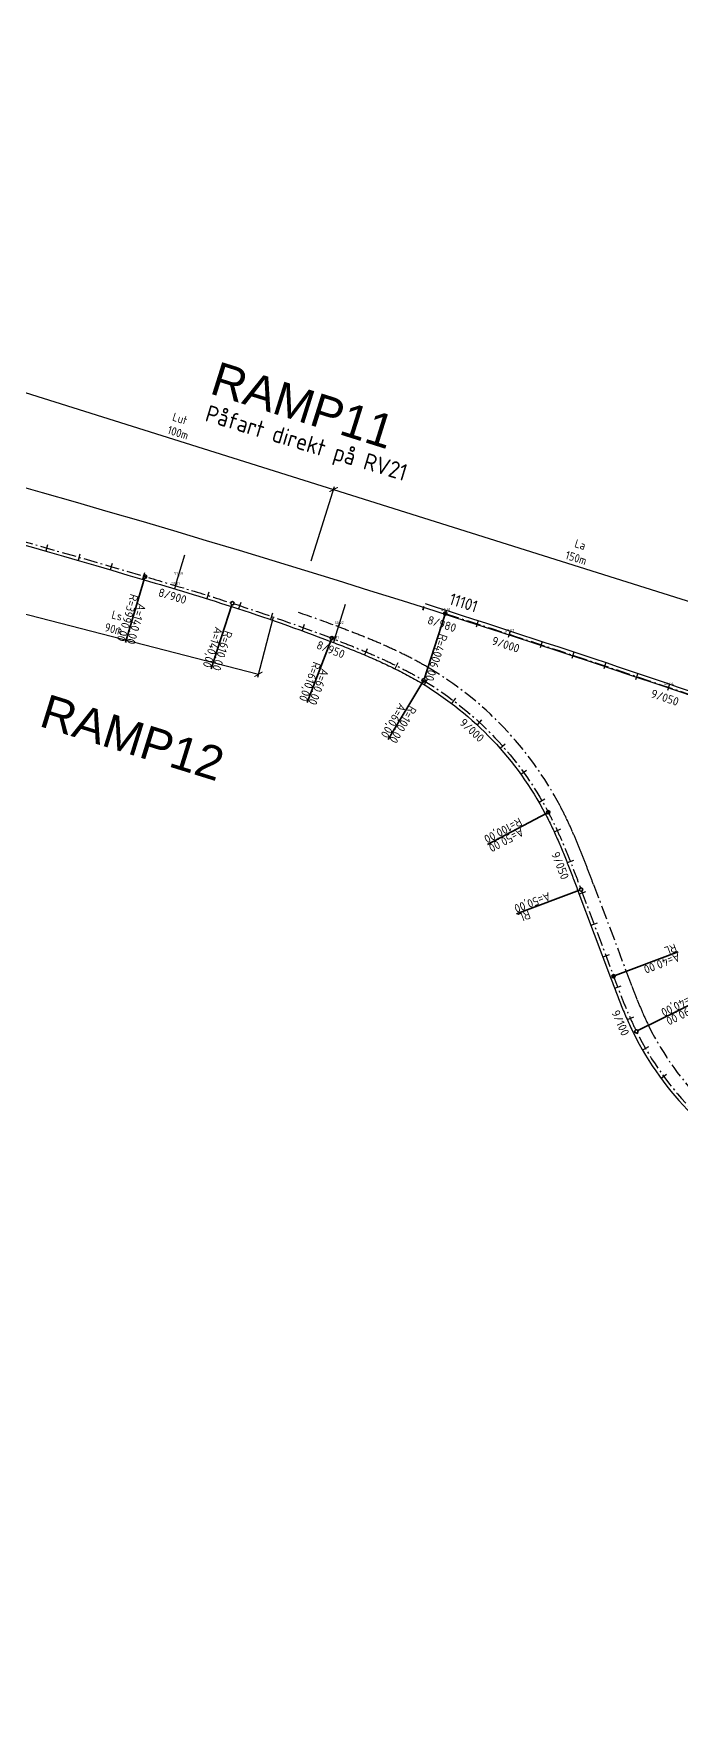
# Model space of a CAD drawing. Header units: metres. Extents: x 162815 to 178081, y 6220705 to 6240819.
# Drawn here: x 167926.1 to 168118.8, y 6228545.5 to 6229043.4 of the extents above; entities that cross this region are included whole.
import ezdxf
from ezdxf.enums import TextEntityAlignment as Align

# ---------------------------------------------------------------- set-up
doc = ezdxf.new("R2010")
doc.units = ezdxf.units.M
doc.linetypes.add('BH90-VAGMITT', pattern=[6.7, 4.2, -1, 0.5, -1])
doc.layers.get('Defpoints').update_dxf_attribs({"color": 5})
for name, color, linetype in [('00_tvångpunkter', 2, 'Continuous'), ('M-31-Centrumlinje', 4, 'BH90-VAGMITT'), ('M-31-Linjenamn', 3, 'Continuous'), ('M-312A', 3, 'Continuous'), ('M-32-Sektionering_markering', 3, 'Continuous'), ('M-32-Sektionering_text', 1, 'Continuous'), ('M-32-TP_text', 1, 'Continuous')]:
    doc.layers.add(name, color=color, linetype=linetype)
doc.layers.add('M-32-TP_markering', color=3, linetype='Continuous', lineweight=35)
doc.styles.add('ARIAL', font='arial.ttf')
doc.styles.add('Iso', font='iso.shx')
doc.styles.add('ISO35', font='iso3098.shx')
doc.styles.add('ISO50', font='iso3098.shx', dxfattribs={"height": 5})
doc.styles.add('P_ISO_35', font='ISO', dxfattribs={"height": 3.5})
doc.dimstyles.new('BH90$0', dxfattribs={"dimtxt": 2.5, "dimasz": 2, "dimexe": 1, "dimexo": 5, "dimgap": 1, "dimtad": 1, "dimzin": 0, "dimdsep": 46, "dimtxsty": 'Iso', "dimblk1": 'ARCHTICK', "dimblk2": 'ARCHTICK', "dimsah": 1, "dimcen": 1.5, "dimadec": 0, "dimazin": 0, "dimtfac": 1, "dimtix": 1, "dimtmove": 0, "dimatfit": 3, "dimfxl": 1, "dimtolj": 1, "dimtzin": 0, "dimarcsym": 0})
picture_1 = doc.add_image_def('image1.png', size_in_pixel=(2309, 1928))

# ---------------------------------------------------------------- blocks, each defined once
blk = doc.blocks.new('_ARCHTICK')
at = {"color": 0, "linetype": 'ByBlock', "const_width": 0.15}
blk.add_lwpolyline([(-0.5, -0.5), (0.5, 0.5)], dxfattribs=at)
blk = doc.blocks.new('*D48')
at = {"layer": 'Defpoints', "color": 0, "lineweight": -2, "transparency": 16777216}
for p, q in [((167912.53, 6228913.44), (167920.44, 6228938.59)), ((167920.14, 6228937.64), (168015.49, 6228907.66)), ((168008.82, 6228886.44), (168015.79, 6228908.61))]:
    blk.add_line(p, q, dxfattribs=at)
at = {"layer": 'Defpoints', "color": 0, "transparency": 16777216}
for p in [(167911.03, 6228908.67), (168015.49, 6228907.66), (168007.32, 6228881.68)]:
    blk.add_point(p, dxfattribs=at)
at = {"layer": 'Defpoints', "color": 0, "lineweight": -2, "transparency": 16777216, "xscale": 2, "yscale": 2, "zscale": 2}
for p, rotation in [((167920.14, 6228937.64), 162.5468968134945), ((168015.49, 6228907.66), 342.5468968134945)]:
    blk.add_blockref('_ARCHTICK', p, dxfattribs=dict(at, rotation=rotation))
at = {"layer": 'Defpoints', "color": 0, "transparency": 16777216, "insert": (167969.11, 6228926.78), "char_height": 2.5, "attachment_point": 5, "rotation": 342.5469, "style": 'Iso'}
blk.add_mtext('\\A1;Lut\\P 100m', dxfattribs=at)
blk = doc.blocks.new('*D49')
at = {"layer": 'Defpoints', "color": 0, "lineweight": -2, "transparency": 16777216}
for p, q in [((168008.82, 6228886.44), (168015.79, 6228908.61)), ((168015.49, 6228907.66), (168158.58, 6228862.67)), ((168151.91, 6228841.46), (168158.88, 6228863.62))]:
    blk.add_line(p, q, dxfattribs=at)
at = {"layer": 'Defpoints', "color": 0, "transparency": 16777216}
for p in [(168007.32, 6228881.68), (168158.58, 6228862.67), (168150.41, 6228836.69)]:
    blk.add_point(p, dxfattribs=at)
at = {"layer": 'Defpoints', "color": 0, "lineweight": -2, "transparency": 16777216, "xscale": 2, "yscale": 2, "zscale": 2}
for p, rotation in [((168015.49, 6228907.66), 162.5468968134945), ((168158.58, 6228862.67), 342.5468968134945)]:
    blk.add_blockref('_ARCHTICK', p, dxfattribs=dict(at, rotation=rotation))
at = {"layer": 'Defpoints', "color": 0, "transparency": 16777216, "insert": (168088.33, 6228889.3), "char_height": 2.5, "attachment_point": 5, "rotation": 342.5469, "style": 'Iso'}
blk.add_mtext('\\A1;La\\P150m', dxfattribs=at)
blk = doc.blocks.new('*D53')
at = {"layer": 'Defpoints', "color": 0, "lineweight": -2, "transparency": 16777216}
for p, q in [((167910.83, 6228895.11), (167905.45, 6228874.24)), ((167905.7, 6228875.21), (167993.12, 6228852.68)), ((167997.49, 6228869.63), (167992.87, 6228851.72))]:
    blk.add_line(p, q, dxfattribs=at)
at = {"layer": 'Defpoints', "color": 0, "transparency": 16777216}
for p in [(167912.07, 6228899.95), (167998.74, 6228874.47), (167993.12, 6228852.68)]:
    blk.add_point(p, dxfattribs=at)
at = {"layer": 'Defpoints', "color": 0, "lineweight": -2, "transparency": 16777216, "xscale": 2, "yscale": 2, "zscale": 2}
for p, rotation in [((167905.7, 6228875.21), 165.5532521136422), ((167993.12, 6228852.68), 345.5532521136421)]:
    blk.add_blockref('_ARCHTICK', p, dxfattribs=dict(at, rotation=rotation))
at = {"layer": 'Defpoints', "color": 0, "transparency": 16777216, "insert": (167950.49, 6228868.14), "char_height": 2.5, "attachment_point": 5, "rotation": 345.5533, "style": 'Iso'}
blk.add_mtext('\\A1;Ls\\P90m', dxfattribs=at)
blk = doc.blocks.new('_zniv')
at = {"color": 0}
for p, q in [((-0.4, 0), (0.4, 0)), ((0, 0.4), (0, -0.4))]:
    blk.add_line(p, q, dxfattribs=at)
at = {"color": 4, "style": 'Iso'}
blk.add_attdef('ZNIV', text='', height=2, dxfattribs=at).set_placement((0, 0), align=Align.BOTTOM_CENTER)

msp = doc.modelspace()

# ---------------------------------------------------------------- linework, layer by layer
at = {"layer": 'Defpoints'}
for p, q in [((167968.438, 6228879.055), (167971.153, 6228888.177)), ((168015.802, 6228863.072), (168019.075, 6228873.59))]:
    msp.add_line(p, q, dxfattribs=at)
at = {"layer": 'M-31-Centrumlinje', "color": 9, "linetype": 'ByBlock', "flags": 128}
msp.add_lwpolyline([(167651.792, 6228975.184, -0.0814978), (168861.698, 6228507.076, -0.0616582), (169155.153, 6228281.686, -0.0395626), (169466.039, 6227922.612, -0.0395626)], format="xyb", dxfattribs=at)
at = {"layer": 'M-31-Centrumlinje', "flags": 128}
for points in [[(167648.619, 6228960.01, -0.0200844), (167959.336, 6228881.76, -0.002034), (167972.376, 6228877.867, -0.0043964), (167985.366, 6228873.806, -0.0128622), (168014.965, 6228863.391, -0.0029297), (168019.644, 6228861.58, -0.0046772), (168024.294, 6228859.699, -0.0064248), (168028.901, 6228857.714, -0.0081724), (168033.448, 6228855.596, -0.00992), (168037.915, 6228853.315, -0.0116678), (168042.28, 6228850.843, -0.1376467), (168079.428, 6228811.603, -0.0095489), (168081.295, 6228807.879, -0.0078127), (168083.033, 6228804.092, -0.0060765), (168084.664, 6228800.258, -0.0043403), (168086.215, 6228796.391, -0.0026042), (168087.712, 6228792.502, -0.0008681), (168089.182, 6228788.604), (168098.871, 6228762.82, 0.0015432), (168100.443, 6228758.663, 0.0046297), (168102.066, 6228754.525, 0.0077162), (168103.791, 6228750.429, 0.0108029), (168105.666, 6228746.4, 0.1661464), (168146.91, 6228705.329, 0.0108029), (168150.947, 6228703.471, 0.0077162), (168155.05, 6228701.763, 0.0046297), (168159.194, 6228700.157, 0.0015432), (168163.358, 6228698.603), (168176.5, 6228693.728)], [(168048.737, 6228870.753, -0.0071276), (168156.991, 6228834.361, -0.0015916), (168189.026, 6228822.953, -0.0005305), (168221.012, 6228811.409, 0.0008), (168224.625, 6228810.107, 0.0024), (168228.246, 6228808.828, 0.004), (168231.882, 6228807.595, 0.0056001), (168235.542, 6228806.433, 0.0072001), (168239.23, 6228805.364, 0.0088002), (168242.951, 6228804.414, 0.0104004), (168246.705, 6228803.608, 0.0120006), (168250.491, 6228802.971, 0.0136008), (168254.305, 6228802.528, 0.0152012), (168258.138, 6228802.305, 0.0168016), (168261.977, 6228802.328, 0.0184021), (168265.805, 6228802.621, 0.7087877), (168286.751, 6228894.623, 0.0156457), (168283.805, 6228896.345, 0.0128007), (168280.765, 6228897.898, 0.0099559), (168277.658, 6228899.311, 0.0071112), (168274.505, 6228900.617, 0.0042667), (168271.323, 6228901.851, 0.0014222), (168268.126, 6228903.049), (168255.852, 6228907.622)]]:
    msp.add_lwpolyline(points, format="xyb", dxfattribs=at)
at = {"layer": 'M-31-Centrumlinje'}
msp.add_lwpolyline([(168004.301, 6228871.339, -0.0047679), (168015.326, 6228867.388, -0.0029297), (168020.064, 6228865.611, -0.0046772), (168024.803, 6228863.75, -0.0064248), (168029.525, 6228861.774, -0.0081724), (168034.213, 6228859.65, -0.00992), (168038.846, 6228857.344, -0.0116678), (168043.4, 6228854.828, -0.1401057), (168082.931, 6228813.536, -0.0095489), (168084.871, 6228809.674, -0.0078127), (168086.663, 6228805.775, -0.0060765), (168088.335, 6228801.853, -0.0043403), (168089.915, 6228797.922, -0.0026042), (168091.43, 6228793.996, -0.0008681), (168092.908, 6228790.086), (168102.743, 6228763.974, -0.0002572), (168102.745, 6228763.97, 0.0015432), (168104.311, 6228759.837, 0.0046297), (168105.91, 6228755.77, 0.0077162), (168107.59, 6228751.789, 0.0107977), (168109.394, 6228747.92, 0.1678479), (168149.349, 6228708.457, 0.0107977)], format="xyb", dxfattribs=at)
at = {"layer": 'M-312A'}
for points in [[(167648.414, 6228959.031, -0.0200844), (167959.053, 6228880.801, -0.002034), (167972.086, 6228876.909, -0.0043964), (167985.059, 6228872.854, -0.0128622), (168014.609, 6228862.457, -0.0029297), (168019.277, 6228860.65, -0.0046772), (168023.91, 6228858.775, -0.0064248), (168028.493, 6228856.801, -0.0081724), (168033.011, 6228854.697, -0.00992), (168037.443, 6228852.434, -0.0116678), (168041.767, 6228849.985, -0.1376467), (168078.543, 6228811.138, -0.0095489), (168080.393, 6228807.448, -0.0078127), (168082.117, 6228803.689, -0.0060765), (168083.739, 6228799.877, -0.0043403), (168085.284, 6228796.026, -0.0026042), (168086.777, 6228792.148, -0.0008681), (168088.246, 6228788.252), (168097.935, 6228762.468, 0.001543), (168099.509, 6228758.306, 0.0046297), (168101.139, 6228754.151, 0.0077162), (168102.875, 6228750.027, 0.0108029), (168104.769, 6228745.959, 0.0002572), (168104.769, 6228745.958, 0.1661464), (168146.472, 6228704.43, 0.0002572)], [(168042.718, 6228873.726, -0.0075455), (168157.393, 6228835.279, -0.0015914), (168189.434, 6228823.868, -0.0005305), (168221.421, 6228812.324, 0.0008), (168225.031, 6228811.022, 0.0024), (168228.642, 6228809.746, 0.004), (168232.264, 6228808.519, 0.0056001), (168235.902, 6228807.363, 0.0072001), (168239.563, 6228806.302, 0.0088002), (168243.249, 6228805.361, 0.0104004), (168246.963, 6228804.563, 0.0120006), (168250.702, 6228803.934, 0.0136008), (168254.462, 6228803.497, 0.0152012), (168258.234, 6228803.278, 0.0168016), (168262.006, 6228803.301, 0.0184021), (168265.76, 6228803.588, 0.7087733), (168286.29, 6228893.748, 0.0156457), (168283.399, 6228895.439, 0.0128007), (168280.405, 6228896.969, 0.0099559), (168277.334, 6228898.365, 0.0071112), (168274.207, 6228899.661, 0.0031244), (168271.891, 6228900.565, 0.0014222)]]:
    msp.add_lwpolyline(points, format="xyb", dxfattribs=at)
at = {"layer": 'M-32-Sektionering_markering'}
for p, q in [((167930.321, 6228891.241), (167929.77, 6228889.318)), ((167939.933, 6228888.472), (167939.377, 6228886.551)), ((167949.538, 6228885.679), (167948.977, 6228883.759)), ((167959.135, 6228882.862), (167958.57, 6228880.944)), ((167968.726, 6228880.013), (167968.151, 6228878.098)), ((167978.3, 6228877.093), (167977.706, 6228875.183)), ((167987.842, 6228874.052), (167987.22, 6228872.151)), ((167997.336, 6228870.858), (167996.682, 6228868.968)), ((168049.043, 6228871.705), (168048.432, 6228869.801)), ((168058.564, 6228868.642), (168057.949, 6228866.739)), ((168006.775, 6228867.509), (168006.091, 6228865.63)), ((168016.159, 6228864.006), (168015.444, 6228862.138)), ((168068.078, 6228865.554), (168067.459, 6228863.653)), ((168025.477, 6228860.287), (168024.701, 6228858.444)), ((168077.585, 6228862.443), (168076.96, 6228860.543)), ((168087.083, 6228859.308), (168086.454, 6228857.41)), ((168034.635, 6228856.127), (168033.75, 6228854.334)), ((168096.574, 6228856.149), (168095.94, 6228854.252)), ((168106.057, 6228852.967), (168105.418, 6228851.072)), ((168043.482, 6228851.285), (168042.441, 6228849.577)), ((168115.531, 6228849.761), (168114.888, 6228847.867)), ((168051.831, 6228845.609), (168050.625, 6228844.013)), ((168059.571, 6228839.127), (168058.212, 6228837.659)), ((168066.625, 6228831.904), (168065.126, 6228830.58)), ((168072.923, 6228824.014), (168071.299, 6228822.846)), ((168078.402, 6228815.534), (168076.67, 6228814.534)), ((168083.017, 6228806.563), (168081.2, 6228805.727)), ((168086.931, 6228797.301), (168085.071, 6228796.568)), ((168090.499, 6228787.943), (168088.627, 6228787.239)), ((168094.016, 6228778.582), (168092.144, 6228777.878)), ((168097.534, 6228769.221), (168095.662, 6228768.517)), ((168101.055, 6228759.865), (168099.185, 6228759.154)), ((168104.788, 6228750.647), (168102.959, 6228749.837)), ((168109.244, 6228741.818), (168107.511, 6228740.821)), ((168114.642, 6228733.539), (168113.03, 6228732.355))]:
    msp.add_line(p, q, dxfattribs=at)
at = {"layer": 'M-32-Sektionering_text'}
for p, q in [((167968.726, 6228880.013), (167968.151, 6228878.098)), ((168049.043, 6228871.705), (168048.432, 6228869.801)), ((168016.159, 6228864.006), (168015.444, 6228862.138)), ((168068.078, 6228865.554), (168067.459, 6228863.653)), ((168115.531, 6228849.761), (168114.888, 6228847.867)), ((168059.571, 6228839.127), (168058.212, 6228837.659)), ((168086.931, 6228797.301), (168085.071, 6228796.568)), ((168104.788, 6228750.647), (168102.959, 6228749.837))]:
    msp.add_line(p, q, dxfattribs=at)
at = {"layer": 'M-32-TP_markering'}
for p, q in [((167959.194, 6228881.281), (167953.535, 6228862.098)), ((167985.212, 6228873.33), (167979.061, 6228854.299)), ((168042.407, 6228872.749), (168042.104, 6228871.796)), ((168042.407, 6228872.749), (168042.104, 6228871.796)), ((168048.585, 6228870.277), (168042.483, 6228851.231)), ((168014.787, 6228862.924), (168007.666, 6228844.235)), ((168042.023, 6228850.414), (168031.754, 6228833.252)), ((168078.986, 6228811.37), (168061.287, 6228802.056)), ((168088.714, 6228788.428), (168069.992, 6228781.392)), ((168099.339, 6228762.996), (168118.061, 6228770.031)), ((168106.114, 6228746.621), (168124.051, 6228755.468))]:
    msp.add_line(p, q, dxfattribs=at)
for centre, radius in [((167959.336, 6228881.76), 0.5), ((167985.366, 6228873.806), 0.5), ((168042.415, 6228872.773), 0.025), ((168042.415, 6228872.773), 0.025), ((168048.737, 6228870.753), 0.5), ((168014.965, 6228863.391), 0.5), ((168042.28, 6228850.843), 0.5), ((168079.428, 6228811.603), 0.5), ((168089.182, 6228788.604), 0.5), ((168098.871, 6228762.82), 0.5), ((168105.666, 6228746.4), 0.5)]:
    msp.add_circle(centre, radius, dxfattribs=at)

# ---------------------------------------------------------------- block references
at = {"layer": 'Defpoints', "xscale": 0.4, "yscale": 0.4, "zscale": 0.4}
for p, values in [((167969.327, 6228882.042), {'ZNIV': '51.59'}), ((167968.438, 6228879.055), {'ZNIV': '51.51'}), ((168017.145, 6228867.387), {'ZNIV': '50.22'}), ((168048.894, 6228871.243), {'ZNIV': '49.91'}), ((168015.802, 6228863.072), {'ZNIV': '50.11'}), ((168067.927, 6228865.089), {'ZNIV': '49.57'}), ((168115.339, 6228849.194), {'ZNIV': '48.94'})]:
    msp.add_blockref('_zniv', p, dxfattribs=at).add_auto_attribs(values)

# ---------------------------------------------------------------- texts
at = {"layer": 'Defpoints'}
for s, height, rotation, style, p in [('RAMP11', 10, 342.5469, 'ARIAL', (167978.22, 6228936.36)), ('Påfart direkt på RV21', 5, 343.17835, 'Iso', (167976.917, 6228928.142)), ('RAMP12', 10, 342.71665, 'ARIAL', (167927.431, 6228837.368))]:
    msp.add_text(s, height=height, rotation=rotation, dxfattribs=dict(at, style=style)).set_placement(p)
at = {"layer": 'M-31-Linjenamn', "style": 'P_ISO_35'}
msp.add_text('11101', height=3.5, rotation=342.23523, dxfattribs=at).set_placement((168049.653, 6228873.61))
at = {"layer": 'M-32-Sektionering_text', "style": 'ISO50'}
for s, rotation, p in [('8/900', 343.29545, (167967.864, 6228877.14)), ('8/980', 342.23523, (168048.127, 6228868.849)), ('9/000', 341.94918, (168067.149, 6228862.702)), ('8/950', 339.0518, (168015.087, 6228861.204)), ('9/050', 341.23405, (168114.566, 6228846.92)), ('9/000', 317.19052, (168057.532, 6228836.926)), ('9/050', 291.50627, (168084.14, 6228796.202)), ('9/100', 293.87637, (168102.045, 6228749.433))]:
    msp.add_text(s, height=2.5, rotation=rotation, dxfattribs=at).set_placement(p, align=Align.TOP_CENTER)
at = {"layer": 'M-32-TP_text', "style": 'ISO35'}
for s, rotation, p in [('R=3990,00', 253.56361, (167953.296, 6228862.169)), ('A=140,00', 252.08988, (167978.823, 6228854.376)), ('R=610,00', 249.14225, (168007.433, 6228844.324)), ('A=60,00', 239.10617, (168031.539, 6228833.38)), ('R=100,00', 207.75687, (168061.17, 6228802.277)), ('A=50,00', 200.59489, (168069.904, 6228781.627))]:
    msp.add_text(s, height=2.5, rotation=rotation, dxfattribs=at).set_placement(p, align=Align.TOP_RIGHT)
for s, height, rotation, p in [('A=140,00', 2.5, 253.56361, (167953.775, 6228862.027)), ('R=4006,50', 0.125, 252.33004, (168042.116, 6228871.793)), ('R=4006,50', 0.125, 252.33004, (168042.116, 6228871.793)), ('R=610,00', 2.5, 252.08988, (167979.299, 6228854.222)), ('R=4006,00', 2.5, 252.23523, (168042.721, 6228851.154)), ('A=60,00', 2.5, 249.14225, (168007.9, 6228844.146)), ('R=100,00', 2.5, 239.10617, (168031.969, 6228833.123)), ('A=50,00', 2.5, 207.75687, (168061.403, 6228801.835)), ('RL', 2.5, 200.59489, (168070.08, 6228781.158))]:
    msp.add_text(s, height=height, rotation=rotation, dxfattribs=at).set_placement(p, align=Align.RIGHT)
for s, rotation, p in [('A=40,00', 200.59489, (168118.149, 6228769.797)), ('R=90,00', 206.25374, (168124.162, 6228755.244))]:
    msp.add_text(s, height=2.5, rotation=rotation, dxfattribs=at).set_placement(p)
for s, rotation, p in [('RL', 200.59489, (168117.973, 6228770.265)), ('A=40,00', 206.25374, (168123.941, 6228755.692))]:
    msp.add_text(s, height=2.5, rotation=rotation, dxfattribs=at).set_placement(p, align=Align.TOP_LEFT)

# ---------------------------------------------------------------- dimensions: what is measured, and where the dimension line sits
at = {"layer": 'Defpoints'}
dim = msp.add_linear_dim(base=(168015.488, 6228907.659), p1=(167911.031, 6228908.671), p2=(168007.319, 6228881.675), angle=342.5469, text='Lut\\P 100m', dimstyle='BH90$0', dxfattribs=at)
dim.commit()
dim.dimension.update_dxf_attribs({"geometry": '*D48', "text_midpoint": (167969.113, 6228926.782)})
for base, p1, p2, angle, text, picture, middle in [((168158.582, 6228862.67), (168007.319, 6228881.675), (168150.415, 6228836.691), 342.5469, 'La\\P150m', '*D49', (168088.335, 6228889.298)), ((167993.123, 6228852.683), (167912.074, 6228899.949), (167998.736, 6228874.47), 345.55325, 'Ls\\P90m', '*D53', (167950.492, 6228868.141))]:
    dim = msp.add_linear_dim(base=base, p1=p1, p2=p2, angle=angle, text=text, dimstyle='BH90$0', override={"dimtmove": 1}, dxfattribs=at)
    dim.commit()
    dim.dimension.update_dxf_attribs({"geometry": picture, "text_midpoint": middle})

# ---------------------------------------------------------------- pictures from other files: only their frames are drawn
at = {"layer": '00_tvångpunkter'}
image = msp.add_image(picture_1, insert=(166845.455, 6228001.945), size_in_units=(2512.527, 2097.944), dxfattribs=at)
image.dxf.flags = 7

doc.saveas('drawing.dxf')
